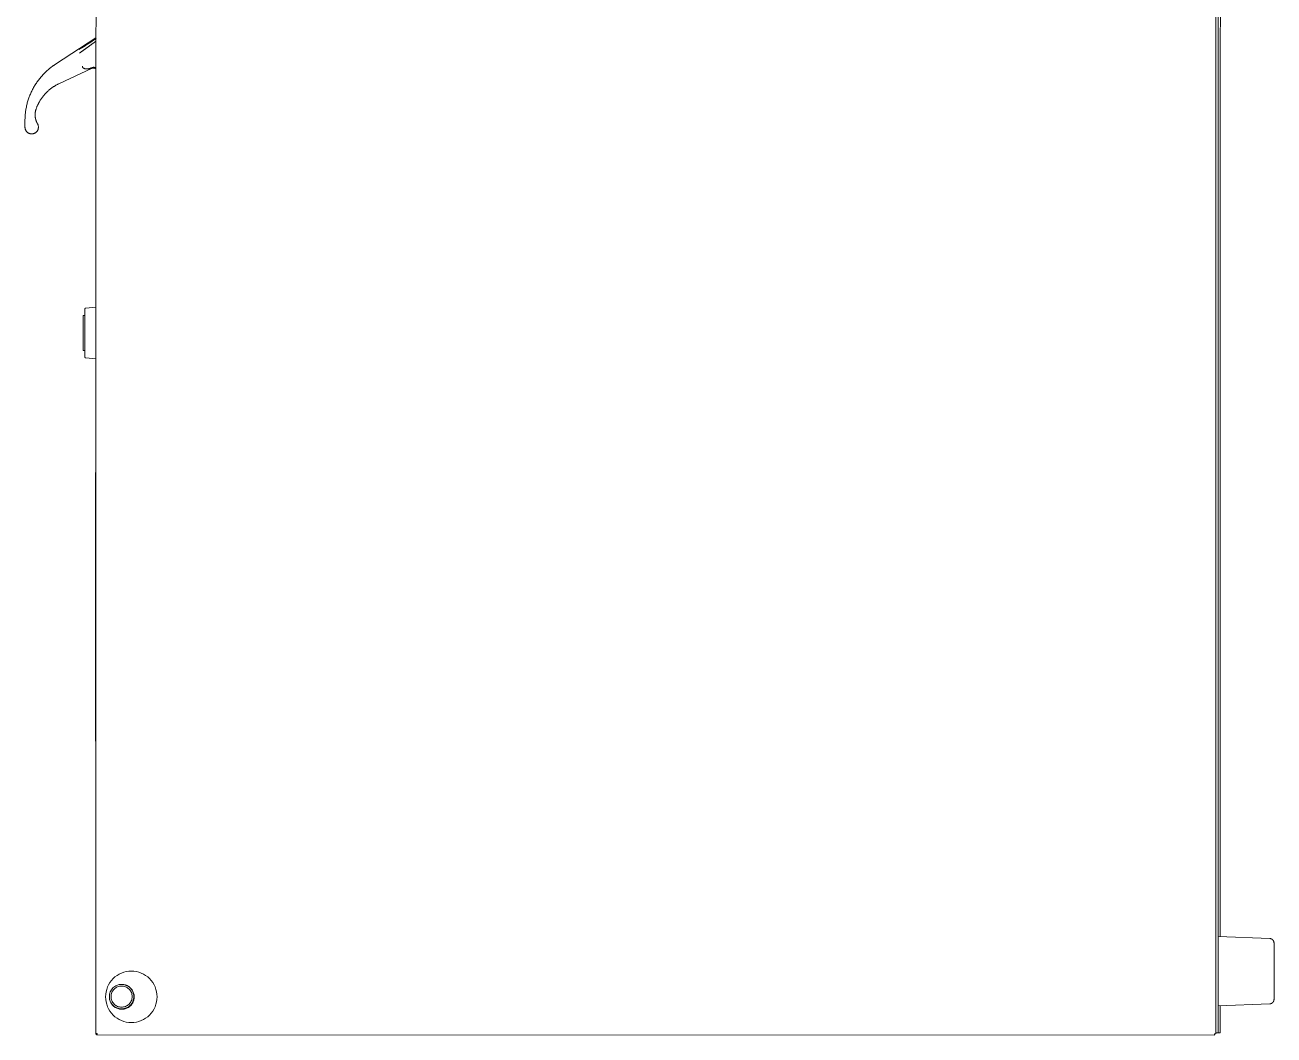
# Model space of a CAD drawing. Header units: millimetres. Extents: x -159872 to 386485, y -250577 to 158966.
# Drawn here: x 370626 to 371183, y 5354 to 5805 of the extents above; entities that cross this region are included whole.
import ezdxf

# ---------------------------------------------------------------- set-up
doc = ezdxf.new("R2010")
doc.units = ezdxf.units.MM
doc.layers.get('0').update_dxf_attribs({"lineweight": 25})
doc.layers.add('LDS-equipment-kitchen equipment', color=3, linetype='Continuous', lineweight=13)

# ---------------------------------------------------------------- blocks, each defined once
blk = doc.blocks.new('A$Cdbc28c23')
for points in [[(859.07, 556.2, 0), (859.07, 556.25, 0), (859.07, 556.3, 0), (859.08, 556.34, 0), (859.08, 556.39, 0), (859.09, 556.44, 0), (859.1, 556.49, 0), (859.11, 556.53, 0), (859.12, 556.58, 0), (859.13, 556.63, 0), (859.14, 556.67, 0), (859.16, 556.72, 0), (859.17, 556.76, 0), (859.19, 556.81, 0), (859.2, 556.85, 0), (859.22, 556.9, 0), (859.24, 556.94, 0), (859.26, 556.98, 0), (859.28, 557.03, 0), (859.31, 557.07, 0), (859.33, 557.11, 0), (859.35, 557.15, 0), (859.38, 557.19, 0), (859.4, 557.23, 0), (859.43, 557.27, 0), (859.46, 557.31, 0), (859.49, 557.35, 0), (859.52, 557.39, 0), (859.55, 557.42, 0), (859.58, 557.46, 0), (859.61, 557.5, 0), (859.65, 557.53, 0), (859.68, 557.56, 0), (859.72, 557.6, 0), (859.75, 557.63, 0), (859.79, 557.66, 0), (859.82, 557.69, 0), (859.86, 557.72, 0), (859.9, 557.75, 0), (859.94, 557.77, 0), (859.98, 557.8, 0), (860.02, 557.83, 0), (860.06, 557.85, 0), (860.1, 557.87, 0), (860.15, 557.9, 0), (860.19, 557.92, 0), (860.23, 557.94, 0), (860.27, 557.96, 0), (860.32, 557.98, 0), (860.36, 557.99, 0), (860.41, 558.01, 0), (860.45, 558.03, 0), (860.5, 558.04, 0), (860.55, 558.05, 0), (860.59, 558.06, 0), (860.64, 558.07, 0), (860.69, 558.08, 0), (860.73, 558.09, 0), (860.78, 558.1, 0), (860.83, 558.11, 0), (860.87, 558.11, 0), (860.92, 558.12, 0), (860.97, 558.12, 0), (861.02, 558.12, 0), (861.07, 558.12, 0)], [(886.22, 558.12, 0), (886.27, 558.12, 0), (886.32, 558.12, 0), (886.37, 558.11, 0), (886.41, 558.11, 0), (886.46, 558.1, 0), (886.51, 558.1, 0), (886.56, 558.09, 0), (886.6, 558.08, 0), (886.65, 558.07, 0), (886.7, 558.06, 0), (886.74, 558.05, 0), (886.79, 558.04, 0), (886.83, 558.02, 0), (886.88, 558.01, 0), (886.92, 557.99, 0), (886.97, 557.97, 0), (887.01, 557.96, 0), (887.06, 557.94, 0), (887.1, 557.92, 0), (887.14, 557.89, 0), (887.19, 557.87, 0), (887.23, 557.85, 0), (887.27, 557.82, 0), (887.31, 557.8, 0), (887.35, 557.77, 0), (887.39, 557.74, 0), (887.43, 557.72, 0), (887.46, 557.69, 0), (887.5, 557.66, 0), (887.54, 557.63, 0), (887.57, 557.59, 0), (887.61, 557.56, 0), (887.64, 557.53, 0), (887.68, 557.49, 0), (887.71, 557.46, 0), (887.74, 557.42, 0), (887.77, 557.39, 0), (887.8, 557.35, 0), (887.83, 557.31, 0), (887.86, 557.27, 0), (887.88, 557.23, 0), (887.91, 557.19, 0), (887.94, 557.15, 0), (887.96, 557.11, 0), (887.98, 557.07, 0), (888.01, 557.03, 0), (888.03, 556.98, 0), (888.05, 556.94, 0), (888.07, 556.89, 0), (888.08, 556.85, 0), (888.1, 556.81, 0), (888.12, 556.76, 0), (888.13, 556.72, 0), (888.15, 556.67, 0), (888.16, 556.62, 0), (888.17, 556.58, 0), (888.18, 556.53, 0), (888.19, 556.48, 0), (888.2, 556.44, 0), (888.2, 556.39, 0), (888.21, 556.34, 0), (888.21, 556.29, 0), (888.22, 556.25, 0), (888.22, 556.2, 0)], [(896.6, 47.97, 0), (896.54, 46.84, 0), (896.38, 45.73, 0), (896.1, 44.63, 0), (895.72, 43.57, 0), (895.24, 42.55, 0), (894.66, 41.58, 0), (893.99, 40.67, 0), (893.23, 39.84, 0), (892.39, 39.08, 0), (891.49, 38.41, 0), (890.52, 37.83, 0), (889.5, 37.34, 0), (888.44, 36.96, 0), (887.34, 36.69, 0), (886.22, 36.52, 0), (885.1, 36.47, 0), (883.97, 36.52, 0), (882.85, 36.69, 0), (881.76, 36.96, 0), (880.7, 37.34, 0), (879.68, 37.83, 0), (878.71, 38.41, 0), (877.8, 39.08, 0), (876.97, 39.84, 0), (876.21, 40.67, 0), (875.54, 41.58, 0), (874.95, 42.55, 0), (874.47, 43.57, 0), (874.09, 44.63, 0), (873.82, 45.73, 0), (873.65, 46.84, 0), (873.6, 47.97, 0), (873.65, 49.1, 0), (873.82, 50.21, 0), (874.09, 51.31, 0), (874.47, 52.37, 0), (874.95, 53.39, 0), (875.54, 54.36, 0), (876.21, 55.26, 0), (876.97, 56.1, 0), (877.8, 56.86, 0), (878.71, 57.53, 0), (879.68, 58.11, 0), (880.7, 58.59, 0), (881.76, 58.97, 0), (882.85, 59.25, 0), (883.97, 59.41, 0), (885.1, 59.47, 0), (886.22, 59.41, 0), (887.34, 59.25, 0), (888.44, 58.97, 0), (889.5, 58.59, 0), (890.52, 58.11, 0), (891.49, 57.53, 0), (892.39, 56.86, 0), (893.23, 56.1, 0), (893.99, 55.26, 0), (894.66, 54.36, 0), (895.24, 53.39, 0), (895.72, 52.37, 0), (896.1, 51.31, 0), (896.38, 50.21, 0), (896.54, 49.1, 0), (896.6, 47.97, 0)], [(879.55, 43.75, 0), (879.56, 44.16, 0), (879.61, 44.57, 0), (879.69, 44.97, 0), (879.8, 45.36, 0), (879.93, 45.75, 0), (880.1, 46.12, 0), (880.29, 46.49, 0), (880.5, 46.83, 0), (880.74, 47.16, 0), (881.01, 47.47, 0), (881.3, 47.76, 0), (881.61, 48.03, 0), (881.93, 48.28, 0), (882.28, 48.5, 0), (882.64, 48.69, 0), (883.01, 48.86, 0), (883.39, 49, 0), (883.79, 49.11, 0), (884.19, 49.19, 0), (884.59, 49.24, 0), (885, 49.27, 0), (885.41, 49.26, 0), (885.82, 49.22, 0), (886.22, 49.15, 0), (886.62, 49.06, 0), (887.01, 48.93, 0), (887.38, 48.77, 0), (887.75, 48.59, 0), (888.1, 48.38, 0), (888.44, 48.15, 0), (888.75, 47.89, 0), (889.05, 47.61, 0), (889.33, 47.31, 0), (889.58, 46.99, 0), (889.81, 46.65, 0), (890.01, 46.3, 0), (890.19, 45.93, 0), (890.34, 45.55, 0), (890.46, 45.15, 0), (890.55, 44.76, 0), (890.61, 44.35, 0), (890.64, 43.94, 0), (890.64, 43.54, 0), (890.62, 43.13, 0), (890.56, 42.72, 0), (890.47, 42.32, 0), (890.35, 41.93, 0), (890.21, 41.55, 0), (890.03, 41.18, 0), (889.83, 40.82, 0), (889.61, 40.48, 0), (889.36, 40.16, 0), (889.08, 39.86, 0), (888.79, 39.57, 0), (888.47, 39.31, 0), (888.14, 39.08, 0), (887.79, 38.86, 0), (887.42, 38.68, 0), (887.05, 38.52, 0), (886.66, 38.39, 0), (886.26, 38.29, 0), (885.86, 38.22, 0), (885.45, 38.18, 0), (885.05, 38.17, 0)], [(890.45, 43.62, 0), (890.42, 43.08, 0), (890.34, 42.55, 0), (890.21, 42.04, 0), (890.03, 41.53, 0), (889.8, 41.05, 0), (889.53, 40.59, 0), (889.21, 40.16, 0), (888.85, 39.76, 0), (888.45, 39.4, 0), (888.02, 39.09, 0), (887.57, 38.81, 0), (887.08, 38.58, 0), (886.58, 38.4, 0), (886.06, 38.27, 0), (885.53, 38.19, 0), (885, 38.17, 0), (884.46, 38.19, 0), (883.93, 38.27, 0), (883.41, 38.4, 0), (882.91, 38.58, 0), (882.43, 38.81, 0), (881.97, 39.09, 0), (881.54, 39.4, 0), (881.14, 39.76, 0), (880.78, 40.16, 0), (880.47, 40.59, 0), (880.19, 41.05, 0), (879.96, 41.53, 0), (879.78, 42.04, 0), (879.65, 42.55, 0), (879.57, 43.08, 0), (879.55, 43.62, 0), (879.57, 44.15, 0), (879.65, 44.68, 0), (879.78, 45.2, 0), (879.96, 45.7, 0), (880.19, 46.19, 0), (880.47, 46.65, 0), (880.78, 47.08, 0), (881.14, 47.47, 0), (881.54, 47.83, 0), (881.97, 48.15, 0), (882.43, 48.42, 0), (882.91, 48.65, 0), (883.41, 48.83, 0), (883.93, 48.96, 0), (884.46, 49.04, 0), (885, 49.07, 0), (885.53, 49.04, 0), (886.06, 48.96, 0), (886.58, 48.83, 0), (887.08, 48.65, 0), (887.57, 48.42, 0), (888.02, 48.15, 0), (888.45, 47.83, 0), (888.85, 47.47, 0), (889.21, 47.08, 0), (889.53, 46.65, 0), (889.8, 46.19, 0), (890.03, 45.7, 0), (890.21, 45.2, 0), (890.34, 44.68, 0), (890.42, 44.15, 0), (890.45, 43.62, 0)], [(889.72, 43.62, 0), (889.7, 43.15, 0), (889.63, 42.7, 0), (889.52, 42.25, 0), (889.36, 41.81, 0), (889.16, 41.39, 0), (888.93, 40.99, 0), (888.65, 40.62, 0), (888.34, 40.28, 0), (887.99, 39.97, 0), (887.62, 39.69, 0), (887.22, 39.45, 0), (886.8, 39.25, 0), (886.37, 39.1, 0), (885.92, 38.98, 0), (885.46, 38.92, 0), (885, 38.89, 0), (884.53, 38.92, 0), (884.07, 38.98, 0), (883.63, 39.1, 0), (883.19, 39.25, 0), (882.77, 39.45, 0), (882.37, 39.69, 0), (882, 39.97, 0), (881.66, 40.28, 0), (881.34, 40.62, 0), (881.07, 40.99, 0), (880.83, 41.39, 0), (880.63, 41.81, 0), (880.48, 42.25, 0), (880.36, 42.7, 0), (880.29, 43.15, 0), (880.27, 43.62, 0), (880.29, 44.08, 0), (880.36, 44.54, 0), (880.48, 44.99, 0), (880.63, 45.43, 0), (880.83, 45.85, 0), (881.07, 46.24, 0), (881.34, 46.62, 0), (881.66, 46.96, 0), (882, 47.27, 0), (882.37, 47.55, 0), (882.77, 47.78, 0), (883.19, 47.98, 0), (883.63, 48.14, 0), (884.07, 48.25, 0), (884.53, 48.32, 0), (885, 48.34, 0), (885.46, 48.32, 0), (885.92, 48.25, 0), (886.37, 48.14, 0), (886.8, 47.98, 0), (887.22, 47.78, 0), (887.62, 47.55, 0), (887.99, 47.27, 0), (888.34, 46.96, 0), (888.65, 46.62, 0), (888.93, 46.24, 0), (889.16, 45.85, 0), (889.36, 45.43, 0), (889.52, 44.99, 0), (889.63, 44.54, 0), (889.7, 44.08, 0), (889.72, 43.62, 0)], [(462.08, 24.58, 0), (462, 24.7, 0), (461.93, 24.82, 0), (461.85, 24.94, 0), (461.77, 25.06, 0), (461.69, 25.18, 0), (461.62, 25.3, 0), (461.54, 25.42, 0), (461.46, 25.54, 0), (461.38, 25.66, 0), (461.31, 25.78, 0), (461.23, 25.9, 0), (461.15, 26.02, 0), (461.07, 26.14, 0), (461, 26.26, 0), (460.92, 26.38, 0), (460.84, 26.5, 0), (460.76, 26.62, 0), (460.69, 26.73, 0), (460.61, 26.85, 0), (460.53, 26.97, 0), (460.45, 27.09, 0), (460.38, 27.21, 0), (460.3, 27.33, 0), (460.22, 27.45, 0), (460.15, 27.57, 0), (460.07, 27.69, 0), (459.99, 27.81, 0), (459.91, 27.93, 0), (459.84, 28.05, 0), (459.76, 28.17, 0), (459.68, 28.29, 0), (459.61, 28.41, 0), (459.53, 28.53, 0), (459.45, 28.65, 0), (459.37, 28.77, 0), (459.3, 28.89, 0), (459.22, 29.01, 0), (459.14, 29.13, 0), (459.07, 29.25, 0), (458.99, 29.37, 0), (458.91, 29.49, 0), (458.84, 29.61, 0), (458.76, 29.73, 0), (458.68, 29.85, 0), (458.61, 29.97, 0), (458.53, 30.1, 0), (458.45, 30.22, 0), (458.38, 30.34, 0), (458.3, 30.46, 0), (458.22, 30.58, 0), (458.15, 30.7, 0), (458.07, 30.82, 0), (457.99, 30.94, 0), (457.92, 31.06, 0), (457.84, 31.18, 0), (457.76, 31.3, 0), (457.69, 31.42, 0), (457.61, 31.54, 0), (457.53, 31.66, 0), (457.46, 31.78, 0), (457.38, 31.9, 0), (457.31, 32.02, 0), (457.23, 32.14, 0), (457.15, 32.26, 0)], [(457.2, 32.24, 0), (457.28, 32.12, 0), (457.36, 32.01, 0), (457.44, 31.89, 0), (457.52, 31.77, 0), (457.6, 31.65, 0), (457.68, 31.54, 0), (457.76, 31.42, 0), (457.84, 31.3, 0), (457.92, 31.18, 0), (458, 31.06, 0), (458.08, 30.95, 0), (458.16, 30.83, 0), (458.24, 30.71, 0), (458.32, 30.59, 0), (458.4, 30.47, 0), (458.48, 30.35, 0), (458.56, 30.23, 0), (458.64, 30.12, 0), (458.72, 30, 0), (458.79, 29.88, 0), (458.87, 29.76, 0), (458.95, 29.64, 0), (459.03, 29.52, 0), (459.11, 29.4, 0), (459.18, 29.28, 0), (459.26, 29.16, 0), (459.34, 29.04, 0), (459.42, 28.92, 0), (459.49, 28.8, 0), (459.57, 28.68, 0), (459.65, 28.56, 0), (459.72, 28.44, 0), (459.8, 28.32, 0), (459.88, 28.2, 0), (459.95, 28.08, 0), (460.03, 27.96, 0), (460.1, 27.84, 0), (460.18, 27.72, 0), (460.26, 27.6, 0), (460.33, 27.48, 0), (460.41, 27.36, 0), (460.48, 27.24, 0), (460.56, 27.12, 0), (460.63, 27, 0), (460.71, 26.87, 0), (460.78, 26.75, 0), (460.86, 26.63, 0), (460.93, 26.51, 0), (461, 26.39, 0), (461.08, 26.27, 0), (461.15, 26.14, 0), (461.23, 26.02, 0), (461.3, 25.9, 0), (461.37, 25.78, 0), (461.45, 25.66, 0), (461.52, 25.53, 0), (461.59, 25.41, 0), (461.67, 25.29, 0), (461.74, 25.17, 0), (461.81, 25.05, 0), (461.88, 24.92, 0), (461.96, 24.8, 0), (462.03, 24.68, 0), (462.1, 24.55, 0)], [(463.76, 24.83, 0), (463.67, 24.94, 0), (463.59, 25.06, 0), (463.5, 25.17, 0), (463.42, 25.29, 0), (463.33, 25.4, 0), (463.25, 25.51, 0), (463.17, 25.63, 0), (463.08, 25.74, 0), (463, 25.86, 0), (462.91, 25.97, 0), (462.83, 26.09, 0), (462.74, 26.2, 0), (462.66, 26.32, 0), (462.58, 26.43, 0), (462.49, 26.54, 0), (462.41, 26.66, 0), (462.32, 26.77, 0), (462.24, 26.89, 0), (462.16, 27, 0), (462.07, 27.12, 0), (461.99, 27.23, 0), (461.9, 27.35, 0), (461.82, 27.46, 0), (461.74, 27.58, 0), (461.65, 27.69, 0), (461.57, 27.81, 0), (461.49, 27.92, 0), (461.4, 28.04, 0), (461.32, 28.15, 0), (461.24, 28.27, 0), (461.15, 28.38, 0), (461.07, 28.5, 0), (460.99, 28.61, 0), (460.9, 28.73, 0), (460.82, 28.84, 0), (460.74, 28.96, 0), (460.65, 29.07, 0), (460.57, 29.19, 0), (460.49, 29.3, 0), (460.4, 29.42, 0), (460.32, 29.53, 0), (460.24, 29.65, 0), (460.15, 29.76, 0), (460.07, 29.88, 0), (459.99, 30, 0), (459.9, 30.11, 0), (459.82, 30.23, 0), (459.74, 30.34, 0), (459.65, 30.46, 0), (459.57, 30.57, 0), (459.49, 30.69, 0), (459.41, 30.8, 0), (459.32, 30.92, 0), (459.24, 31.03, 0), (459.16, 31.15, 0), (459.08, 31.27, 0), (458.99, 31.38, 0), (458.91, 31.5, 0), (458.83, 31.61, 0), (458.74, 31.73, 0), (458.66, 31.84, 0), (458.58, 31.96, 0), (458.5, 32.08, 0), (458.42, 32.19, 0)], [(470.06, 31.21, 0), (470.06, 31.22, 0), (470.06, 31.24, 0), (470.06, 31.25, 0), (470.06, 31.26, 0), (470.06, 31.28, 0), (470.07, 31.29, 0), (470.07, 31.3, 0), (470.07, 31.32, 0), (470.07, 31.33, 0), (470.07, 31.35, 0), (470.07, 31.36, 0), (470.07, 31.37, 0), (470.07, 31.39, 0), (470.07, 31.4, 0), (470.07, 31.41, 0), (470.08, 31.43, 0), (470.08, 31.44, 0), (470.08, 31.45, 0), (470.08, 31.47, 0), (470.08, 31.48, 0), (470.08, 31.49, 0), (470.09, 31.51, 0), (470.09, 31.52, 0), (470.09, 31.54, 0), (470.09, 31.55, 0), (470.1, 31.56, 0), (470.1, 31.58, 0), (470.1, 31.59, 0), (470.1, 31.6, 0), (470.11, 31.62, 0), (470.11, 31.63, 0), (470.11, 31.64, 0), (470.11, 31.66, 0), (470.12, 31.67, 0), (470.12, 31.68, 0), (470.12, 31.7, 0), (470.13, 31.71, 0), (470.13, 31.72, 0), (470.13, 31.73, 0), (470.14, 31.75, 0), (470.14, 31.76, 0), (470.14, 31.77, 0), (470.15, 31.79, 0), (470.15, 31.8, 0), (470.16, 31.81, 0), (470.16, 31.83, 0), (470.17, 31.84, 0), (470.17, 31.85, 0), (470.17, 31.86, 0), (470.18, 31.88, 0), (470.18, 31.89, 0), (470.19, 31.9, 0), (470.19, 31.92, 0), (470.2, 31.93, 0), (470.2, 31.94, 0), (470.21, 31.95, 0), (470.21, 31.97, 0), (470.22, 31.98, 0), (470.22, 31.99, 0), (470.23, 32, 0), (470.23, 32.02, 0), (470.24, 32.03, 0), (470.24, 32.04, 0), (470.25, 32.05, 0)], [(470.25, 30.36, 0), (470.24, 30.38, 0), (470.24, 30.39, 0), (470.23, 30.4, 0), (470.23, 30.41, 0), (470.22, 30.43, 0), (470.22, 30.44, 0), (470.21, 30.45, 0), (470.21, 30.46, 0), (470.2, 30.48, 0), (470.2, 30.49, 0), (470.19, 30.5, 0), (470.19, 30.52, 0), (470.18, 30.53, 0), (470.18, 30.54, 0), (470.17, 30.55, 0), (470.17, 30.57, 0), (470.16, 30.58, 0), (470.16, 30.59, 0), (470.16, 30.61, 0), (470.15, 30.62, 0), (470.15, 30.63, 0), (470.14, 30.64, 0), (470.14, 30.66, 0), (470.14, 30.67, 0), (470.13, 30.68, 0), (470.13, 30.7, 0), (470.13, 30.71, 0), (470.12, 30.72, 0), (470.12, 30.74, 0), (470.12, 30.75, 0), (470.11, 30.76, 0), (470.11, 30.78, 0), (470.11, 30.79, 0), (470.11, 30.8, 0), (470.1, 30.82, 0), (470.1, 30.83, 0), (470.1, 30.84, 0), (470.09, 30.86, 0), (470.09, 30.87, 0), (470.09, 30.88, 0), (470.09, 30.9, 0), (470.09, 30.91, 0), (470.08, 30.92, 0), (470.08, 30.94, 0), (470.08, 30.95, 0), (470.08, 30.96, 0), (470.08, 30.98, 0), (470.08, 30.99, 0), (470.07, 31.01, 0), (470.07, 31.02, 0), (470.07, 31.03, 0), (470.07, 31.05, 0), (470.07, 31.06, 0), (470.07, 31.07, 0), (470.07, 31.09, 0), (470.07, 31.1, 0), (470.07, 31.11, 0), (470.07, 31.13, 0), (470.06, 31.14, 0), (470.06, 31.15, 0), (470.06, 31.17, 0), (470.06, 31.18, 0), (470.06, 31.2, 0), (470.06, 31.21, 0)], [(470.41, 30.99, 0), (470.41, 31.01, 0), (470.41, 31.03, 0), (470.42, 31.05, 0), (470.42, 31.07, 0), (470.42, 31.09, 0), (470.42, 31.11, 0), (470.42, 31.13, 0), (470.42, 31.14, 0), (470.42, 31.16, 0), (470.42, 31.18, 0), (470.43, 31.2, 0), (470.43, 31.22, 0), (470.43, 31.24, 0), (470.43, 31.26, 0), (470.44, 31.28, 0), (470.44, 31.3, 0), (470.44, 31.32, 0), (470.45, 31.34, 0), (470.45, 31.36, 0), (470.45, 31.38, 0), (470.46, 31.4, 0), (470.46, 31.42, 0), (470.47, 31.44, 0), (470.47, 31.46, 0), (470.48, 31.48, 0), (470.48, 31.5, 0), (470.49, 31.52, 0), (470.49, 31.54, 0), (470.5, 31.56, 0), (470.5, 31.57, 0), (470.51, 31.59, 0), (470.52, 31.61, 0), (470.52, 31.63, 0), (470.53, 31.65, 0), (470.53, 31.67, 0), (470.54, 31.69, 0), (470.55, 31.71, 0), (470.56, 31.72, 0), (470.56, 31.74, 0), (470.57, 31.76, 0), (470.58, 31.78, 0), (470.59, 31.8, 0), (470.59, 31.82, 0), (470.6, 31.83, 0), (470.61, 31.85, 0), (470.62, 31.87, 0), (470.63, 31.89, 0), (470.64, 31.91, 0), (470.65, 31.92, 0), (470.66, 31.94, 0), (470.67, 31.96, 0), (470.68, 31.98, 0), (470.69, 31.99, 0), (470.7, 32.01, 0), (470.71, 32.03, 0), (470.72, 32.04, 0), (470.73, 32.06, 0), (470.74, 32.08, 0), (470.75, 32.09, 0), (470.76, 32.11, 0), (470.77, 32.13, 0), (470.78, 32.14, 0), (470.8, 32.16, 0), (470.81, 32.18, 0)], [(470.6, 30.14, 0), (470.59, 30.15, 0), (470.59, 30.17, 0), (470.58, 30.18, 0), (470.58, 30.19, 0), (470.57, 30.2, 0), (470.57, 30.22, 0), (470.56, 30.23, 0), (470.56, 30.24, 0), (470.55, 30.25, 0), (470.55, 30.27, 0), (470.54, 30.28, 0), (470.54, 30.29, 0), (470.53, 30.3, 0), (470.53, 30.32, 0), (470.52, 30.33, 0), (470.52, 30.34, 0), (470.51, 30.36, 0), (470.51, 30.37, 0), (470.51, 30.38, 0), (470.5, 30.39, 0), (470.5, 30.41, 0), (470.49, 30.42, 0), (470.49, 30.43, 0), (470.49, 30.45, 0), (470.48, 30.46, 0), (470.48, 30.47, 0), (470.48, 30.49, 0), (470.47, 30.5, 0), (470.47, 30.51, 0), (470.47, 30.53, 0), (470.46, 30.54, 0), (470.46, 30.55, 0), (470.46, 30.57, 0), (470.45, 30.58, 0), (470.45, 30.59, 0), (470.45, 30.61, 0), (470.45, 30.62, 0), (470.44, 30.63, 0), (470.44, 30.65, 0), (470.44, 30.66, 0), (470.44, 30.67, 0), (470.44, 30.69, 0), (470.43, 30.7, 0), (470.43, 30.71, 0), (470.43, 30.73, 0), (470.43, 30.74, 0), (470.43, 30.75, 0), (470.43, 30.77, 0), (470.42, 30.78, 0), (470.42, 30.8, 0), (470.42, 30.81, 0), (470.42, 30.82, 0), (470.42, 30.84, 0), (470.42, 30.85, 0), (470.42, 30.86, 0), (470.42, 30.88, 0), (470.42, 30.89, 0), (470.42, 30.9, 0), (470.42, 30.92, 0), (470.41, 30.93, 0), (470.41, 30.94, 0), (470.41, 30.96, 0), (470.41, 30.97, 0), (470.41, 30.99, 0)], [(470.6, 30.14, 0), (470.59, 30.15, 0), (470.59, 30.16, 0), (470.58, 30.18, 0), (470.58, 30.19, 0), (470.57, 30.2, 0), (470.57, 30.21, 0), (470.56, 30.23, 0), (470.56, 30.24, 0), (470.55, 30.25, 0), (470.55, 30.26, 0), (470.54, 30.28, 0), (470.54, 30.29, 0), (470.53, 30.3, 0), (470.53, 30.32, 0), (470.52, 30.33, 0), (470.52, 30.34, 0), (470.51, 30.35, 0), (470.51, 30.37, 0), (470.51, 30.38, 0), (470.5, 30.39, 0), (470.5, 30.41, 0), (470.49, 30.42, 0), (470.49, 30.43, 0), (470.49, 30.45, 0), (470.48, 30.46, 0), (470.48, 30.47, 0), (470.48, 30.48, 0), (470.47, 30.5, 0), (470.47, 30.51, 0), (470.47, 30.52, 0), (470.46, 30.54, 0), (470.46, 30.55, 0), (470.46, 30.56, 0), (470.45, 30.58, 0), (470.45, 30.59, 0), (470.45, 30.6, 0), (470.45, 30.62, 0), (470.44, 30.63, 0), (470.44, 30.64, 0), (470.44, 30.66, 0), (470.44, 30.67, 0), (470.44, 30.69, 0), (470.43, 30.7, 0), (470.43, 30.71, 0), (470.43, 30.73, 0), (470.43, 30.74, 0), (470.43, 30.75, 0), (470.43, 30.77, 0), (470.42, 30.78, 0), (470.42, 30.79, 0), (470.42, 30.81, 0), (470.42, 30.82, 0), (470.42, 30.83, 0), (470.42, 30.85, 0), (470.42, 30.86, 0), (470.42, 30.87, 0), (470.42, 30.89, 0), (470.42, 30.9, 0), (470.42, 30.92, 0), (470.41, 30.93, 0), (470.41, 30.94, 0), (470.41, 30.96, 0), (470.41, 30.97, 0), (470.41, 30.98, 0)], [(902.1, 32.72, 0), (902.1, 32.7, 0), (902.09, 32.69, 0), (902.09, 32.67, 0), (902.09, 32.66, 0), (902.09, 32.64, 0), (902.09, 32.63, 0), (902.09, 32.61, 0), (902.08, 32.6, 0), (902.08, 32.59, 0), (902.08, 32.57, 0), (902.07, 32.56, 0), (902.07, 32.54, 0), (902.07, 32.53, 0), (902.06, 32.51, 0), (902.06, 32.5, 0), (902.05, 32.49, 0), (902.04, 32.47, 0), (902.04, 32.46, 0), (902.03, 32.45, 0), (902.02, 32.43, 0), (902.02, 32.42, 0), (902.01, 32.41, 0), (902, 32.4, 0), (901.99, 32.38, 0), (901.99, 32.37, 0), (901.98, 32.36, 0), (901.97, 32.35, 0), (901.96, 32.34, 0), (901.95, 32.32, 0), (901.94, 32.31, 0), (901.93, 32.3, 0), (901.92, 32.29, 0), (901.91, 32.28, 0), (901.9, 32.27, 0), (901.89, 32.26, 0), (901.88, 32.25, 0), (901.86, 32.24, 0), (901.85, 32.23, 0), (901.84, 32.23, 0), (901.83, 32.22, 0), (901.82, 32.21, 0), (901.8, 32.2, 0), (901.79, 32.19, 0), (901.78, 32.19, 0), (901.76, 32.18, 0), (901.75, 32.17, 0), (901.74, 32.17, 0), (901.72, 32.16, 0), (901.71, 32.16, 0), (901.7, 32.15, 0), (901.68, 32.15, 0), (901.67, 32.14, 0), (901.65, 32.14, 0), (901.64, 32.13, 0), (901.63, 32.13, 0), (901.61, 32.13, 0), (901.6, 32.13, 0), (901.58, 32.12, 0), (901.57, 32.12, 0), (901.55, 32.12, 0), (901.54, 32.12, 0), (901.52, 32.12, 0), (901.51, 32.12, 0), (901.49, 32.12, 0)], [(901.92, 32.72, 0), (901.91, 32.71, 0), (901.91, 32.7, 0), (901.9, 32.69, 0), (901.9, 32.68, 0), (901.9, 32.67, 0), (901.89, 32.66, 0), (901.89, 32.65, 0), (901.88, 32.65, 0), (901.88, 32.64, 0), (901.87, 32.63, 0), (901.87, 32.62, 0), (901.86, 32.61, 0), (901.86, 32.6, 0), (901.85, 32.59, 0), (901.85, 32.59, 0), (901.84, 32.58, 0), (901.84, 32.57, 0), (901.83, 32.56, 0), (901.82, 32.55, 0), (901.82, 32.54, 0), (901.81, 32.54, 0), (901.81, 32.53, 0), (901.8, 32.52, 0), (901.8, 32.51, 0), (901.79, 32.5, 0), (901.78, 32.5, 0), (901.78, 32.49, 0), (901.77, 32.48, 0), (901.76, 32.47, 0), (901.76, 32.46, 0), (901.75, 32.46, 0), (901.74, 32.45, 0), (901.74, 32.44, 0), (901.73, 32.43, 0), (901.72, 32.43, 0), (901.72, 32.42, 0), (901.71, 32.41, 0), (901.7, 32.41, 0), (901.7, 32.4, 0), (901.69, 32.39, 0), (901.68, 32.39, 0), (901.67, 32.38, 0), (901.67, 32.37, 0), (901.66, 32.37, 0), (901.65, 32.36, 0), (901.64, 32.35, 0), (901.64, 32.35, 0), (901.63, 32.34, 0), (901.62, 32.33, 0), (901.61, 32.33, 0), (901.6, 32.32, 0), (901.6, 32.31, 0), (901.59, 32.31, 0), (901.58, 32.3, 0), (901.57, 32.3, 0), (901.56, 32.29, 0), (901.56, 32.29, 0), (901.55, 32.28, 0), (901.54, 32.28, 0), (901.53, 32.27, 0), (901.52, 32.26, 0), (901.51, 32.26, 0), (901.5, 32.25, 0), (901.5, 32.25, 0)], [(470.25, 26.37, 0), (470.24, 26.37, 0), (470.23, 26.36, 0), (470.22, 26.35, 0), (470.21, 26.34, 0), (470.2, 26.34, 0), (470.2, 26.33, 0), (470.19, 26.32, 0), (470.18, 26.31, 0), (470.17, 26.31, 0), (470.16, 26.3, 0), (470.15, 26.29, 0), (470.14, 26.29, 0), (470.13, 26.28, 0), (470.12, 26.27, 0), (470.11, 26.27, 0), (470.1, 26.26, 0), (470.09, 26.26, 0), (470.08, 26.25, 0), (470.07, 26.24, 0), (470.06, 26.24, 0), (470.05, 26.23, 0), (470.04, 26.23, 0), (470.03, 26.22, 0), (470.02, 26.22, 0), (470.01, 26.21, 0), (470, 26.21, 0), (469.99, 26.2, 0), (469.98, 26.2, 0), (469.97, 26.19, 0), (469.95, 26.19, 0), (469.94, 26.18, 0), (469.93, 26.18, 0), (469.92, 26.18, 0), (469.91, 26.17, 0), (469.9, 26.17, 0), (469.89, 26.16, 0), (469.88, 26.16, 0), (469.87, 26.16, 0), (469.86, 26.15, 0), (469.84, 26.15, 0), (469.83, 26.15, 0), (469.82, 26.14, 0), (469.81, 26.14, 0), (469.8, 26.14, 0), (469.79, 26.14, 0), (469.78, 26.13, 0), (469.76, 26.13, 0), (469.75, 26.13, 0), (469.74, 26.13, 0), (469.73, 26.12, 0), (469.72, 26.12, 0), (469.71, 26.12, 0), (469.7, 26.12, 0), (469.68, 26.12, 0), (469.67, 26.12, 0), (469.66, 26.12, 0), (469.65, 26.12, 0), (469.64, 26.11, 0), (469.63, 26.11, 0), (469.61, 26.11, 0), (469.6, 26.11, 0), (469.59, 26.11, 0), (469.58, 26.11, 0), (469.57, 26.11, 0)], [(578.1, 27.15, 0), (578.09, 27.15, 0), (578.07, 27.15, 0), (578.06, 27.15, 0), (578.05, 27.15, 0), (578.04, 27.15, 0), (578.03, 27.15, 0), (578.02, 27.15, 0), (578.01, 27.16, 0), (577.99, 27.16, 0), (577.98, 27.16, 0), (577.97, 27.16, 0), (577.96, 27.17, 0), (577.95, 27.17, 0), (577.94, 27.17, 0), (577.93, 27.18, 0), (577.92, 27.18, 0), (577.91, 27.19, 0), (577.89, 27.19, 0), (577.88, 27.19, 0), (577.87, 27.2, 0), (577.86, 27.21, 0), (577.85, 27.21, 0), (577.84, 27.22, 0), (577.83, 27.22, 0), (577.82, 27.23, 0), (577.81, 27.24, 0), (577.8, 27.24, 0), (577.8, 27.25, 0), (577.79, 27.26, 0), (577.78, 27.26, 0), (577.77, 27.27, 0), (577.76, 27.28, 0), (577.75, 27.29, 0), (577.74, 27.29, 0), (577.73, 27.3, 0), (577.73, 27.31, 0), (577.72, 27.32, 0), (577.71, 27.33, 0), (577.7, 27.34, 0), (577.7, 27.35, 0), (577.69, 27.36, 0), (577.68, 27.37, 0), (577.68, 27.38, 0), (577.67, 27.39, 0), (577.67, 27.4, 0), (577.66, 27.41, 0), (577.65, 27.42, 0), (577.65, 27.43, 0), (577.64, 27.44, 0), (577.64, 27.45, 0), (577.63, 27.46, 0), (577.63, 27.47, 0), (577.63, 27.48, 0), (577.62, 27.49, 0), (577.62, 27.5, 0), (577.62, 27.51, 0), (577.61, 27.52, 0), (577.61, 27.53, 0), (577.61, 27.55, 0), (577.61, 27.56, 0), (577.6, 27.57, 0), (577.6, 27.58, 0), (577.6, 27.59, 0), (577.6, 27.6, 0)], [(599.8, 27.6, 0), (599.8, 27.59, 0), (599.8, 27.58, 0), (599.8, 27.57, 0), (599.8, 27.56, 0), (599.8, 27.54, 0), (599.79, 27.53, 0), (599.79, 27.52, 0), (599.79, 27.51, 0), (599.78, 27.5, 0), (599.78, 27.49, 0), (599.78, 27.48, 0), (599.77, 27.47, 0), (599.77, 27.46, 0), (599.76, 27.44, 0), (599.76, 27.43, 0), (599.75, 27.42, 0), (599.75, 27.41, 0), (599.74, 27.4, 0), (599.74, 27.39, 0), (599.73, 27.38, 0), (599.73, 27.37, 0), (599.72, 27.36, 0), (599.71, 27.35, 0), (599.71, 27.35, 0), (599.7, 27.34, 0), (599.69, 27.33, 0), (599.68, 27.32, 0), (599.68, 27.31, 0), (599.67, 27.3, 0), (599.66, 27.29, 0), (599.65, 27.28, 0), (599.64, 27.28, 0), (599.64, 27.27, 0), (599.63, 27.26, 0), (599.62, 27.25, 0), (599.61, 27.25, 0), (599.6, 27.24, 0), (599.59, 27.23, 0), (599.58, 27.23, 0), (599.57, 27.22, 0), (599.56, 27.21, 0), (599.55, 27.21, 0), (599.54, 27.2, 0), (599.53, 27.2, 0), (599.52, 27.19, 0), (599.51, 27.19, 0), (599.5, 27.18, 0), (599.49, 27.18, 0), (599.48, 27.18, 0), (599.47, 27.17, 0), (599.45, 27.17, 0), (599.44, 27.16, 0), (599.43, 27.16, 0), (599.42, 27.16, 0), (599.41, 27.16, 0), (599.4, 27.15, 0), (599.39, 27.15, 0), (599.38, 27.15, 0), (599.36, 27.15, 0), (599.35, 27.15, 0), (599.34, 27.15, 0), (599.33, 27.15, 0), (599.32, 27.15, 0), (599.31, 27.15, 0)], [(471.26, 10.68, 0), (471.22, 10.73, 0), (471.17, 10.78, 0), (471.13, 10.83, 0), (471.08, 10.88, 0), (471.04, 10.94, 0), (471, 10.99, 0), (470.95, 11.04, 0), (470.91, 11.09, 0), (470.87, 11.14, 0), (470.82, 11.19, 0), (470.78, 11.24, 0), (470.74, 11.29, 0), (470.69, 11.35, 0), (470.65, 11.4, 0), (470.61, 11.45, 0), (470.57, 11.5, 0), (470.52, 11.55, 0), (470.48, 11.61, 0), (470.44, 11.66, 0), (470.4, 11.71, 0), (470.35, 11.76, 0), (470.31, 11.82, 0), (470.27, 11.87, 0), (470.23, 11.92, 0), (470.19, 11.97, 0), (470.15, 12.03, 0), (470.11, 12.08, 0), (470.06, 12.13, 0), (470.02, 12.19, 0), (469.98, 12.24, 0), (469.94, 12.29, 0), (469.9, 12.35, 0), (469.86, 12.4, 0), (469.82, 12.45, 0), (469.78, 12.51, 0), (469.74, 12.56, 0), (469.7, 12.61, 0), (469.66, 12.67, 0), (469.62, 12.72, 0), (469.58, 12.78, 0), (469.54, 12.83, 0), (469.5, 12.89, 0), (469.46, 12.94, 0), (469.42, 12.99, 0), (469.38, 13.05, 0), (469.34, 13.1, 0), (469.3, 13.16, 0), (469.27, 13.21, 0), (469.23, 13.27, 0), (469.19, 13.32, 0), (469.15, 13.38, 0), (469.11, 13.43, 0), (469.07, 13.49, 0), (469.04, 13.54, 0), (469, 13.6, 0), (468.96, 13.66, 0), (468.92, 13.71, 0), (468.89, 13.77, 0), (468.85, 13.82, 0), (468.81, 13.88, 0), (468.77, 13.93, 0), (468.74, 13.99, 0), (468.7, 14.05, 0), (468.66, 14.1, 0)], [(493.8, 0.49, 0), (493.33, 0.49, 0), (492.87, 0.5, 0), (492.4, 0.52, 0), (491.94, 0.55, 0), (491.47, 0.58, 0), (491.01, 0.62, 0), (490.54, 0.67, 0), (490.08, 0.72, 0), (489.62, 0.78, 0), (489.16, 0.85, 0), (488.7, 0.93, 0), (488.24, 1.01, 0), (487.79, 1.1, 0), (487.33, 1.2, 0), (486.88, 1.3, 0), (486.43, 1.41, 0), (485.98, 1.53, 0), (485.53, 1.65, 0), (485.08, 1.78, 0), (484.64, 1.92, 0), (484.19, 2.07, 0), (483.76, 2.22, 0), (483.32, 2.38, 0), (482.88, 2.55, 0), (482.45, 2.72, 0), (482.02, 2.9, 0), (481.59, 3.08, 0), (481.17, 3.28, 0), (480.75, 3.48, 0), (480.33, 3.68, 0), (479.92, 3.89, 0), (479.51, 4.11, 0), (479.1, 4.34, 0), (478.7, 4.57, 0), (478.3, 4.81, 0), (477.9, 5.05, 0), (477.51, 5.3, 0), (477.12, 5.56, 0), (476.73, 5.82, 0), (476.35, 6.08, 0), (475.98, 6.36, 0), (475.6, 6.64, 0), (475.24, 6.92, 0), (474.87, 7.21, 0), (474.51, 7.51, 0), (474.16, 7.81, 0), (473.81, 8.12, 0), (473.47, 8.43, 0), (473.13, 8.75, 0), (472.79, 9.07, 0), (472.46, 9.4, 0), (472.14, 9.74, 0), (471.82, 10.07, 0), (471.5, 10.42, 0), (471.2, 10.77, 0), (470.89, 11.12, 0), (470.59, 11.48, 0), (470.3, 11.84, 0), (470.02, 12.21, 0), (469.74, 12.58, 0), (469.46, 12.95, 0), (469.19, 13.33, 0), (468.93, 13.72, 0), (468.67, 14.1, 0)], [(488.55, 5.49, 0), (488.32, 5.58, 0), (488.1, 5.66, 0), (487.87, 5.76, 0), (487.64, 5.85, 0), (487.42, 5.95, 0), (487.19, 6.04, 0), (486.97, 6.15, 0), (486.75, 6.25, 0), (486.52, 6.36, 0), (486.31, 6.47, 0), (486.09, 6.58, 0), (485.87, 6.7, 0), (485.66, 6.82, 0), (485.44, 6.94, 0), (485.23, 7.06, 0), (485.02, 7.19, 0), (484.81, 7.32, 0), (484.6, 7.45, 0), (484.4, 7.58, 0), (484.19, 7.72, 0), (483.99, 7.86, 0), (483.79, 8, 0), (483.59, 8.14, 0), (483.39, 8.29, 0), (483.2, 8.43, 0), (483.01, 8.59, 0), (482.81, 8.74, 0), (482.62, 8.89, 0), (482.44, 9.05, 0), (482.25, 9.21, 0), (482.07, 9.38, 0), (481.88, 9.54, 0), (481.7, 9.71, 0), (481.53, 9.88, 0), (481.35, 10.05, 0), (481.18, 10.22, 0), (481.01, 10.4, 0), (480.84, 10.57, 0), (480.67, 10.75, 0), (480.5, 10.94, 0), (480.34, 11.12, 0), (480.18, 11.31, 0), (480.02, 11.49, 0), (479.87, 11.68, 0), (479.71, 11.87, 0), (479.56, 12.07, 0), (479.41, 12.26, 0), (479.27, 12.46, 0), (479.12, 12.66, 0), (478.98, 12.86, 0), (478.84, 13.06, 0), (478.71, 13.27, 0), (478.57, 13.47, 0), (478.44, 13.68, 0), (478.31, 13.89, 0), (478.19, 14.1, 0), (478.06, 14.31, 0), (477.94, 14.52, 0), (477.82, 14.74, 0), (477.71, 14.95, 0), (477.59, 15.17, 0), (477.48, 15.39, 0), (477.38, 15.61, 0), (477.27, 15.83, 0)], [(495.28, 6.09, 0), (495.19, 6.03, 0), (495.09, 5.98, 0), (494.99, 5.93, 0), (494.9, 5.88, 0), (494.8, 5.83, 0), (494.7, 5.78, 0), (494.6, 5.74, 0), (494.5, 5.69, 0), (494.4, 5.65, 0), (494.3, 5.61, 0), (494.2, 5.57, 0), (494.1, 5.53, 0), (494, 5.49, 0), (493.89, 5.45, 0), (493.79, 5.42, 0), (493.69, 5.39, 0), (493.58, 5.35, 0), (493.48, 5.32, 0), (493.37, 5.29, 0), (493.27, 5.27, 0), (493.16, 5.24, 0), (493.06, 5.21, 0), (492.95, 5.19, 0), (492.84, 5.17, 0), (492.73, 5.15, 0), (492.63, 5.13, 0), (492.52, 5.11, 0), (492.41, 5.1, 0), (492.3, 5.08, 0), (492.2, 5.07, 0), (492.09, 5.06, 0), (491.98, 5.05, 0), (491.87, 5.04, 0), (491.76, 5.03, 0), (491.65, 5.02, 0), (491.54, 5.02, 0), (491.43, 5.02, 0), (491.32, 5.01, 0), (491.22, 5.01, 0), (491.11, 5.02, 0), (491, 5.02, 0), (490.89, 5.02, 0), (490.78, 5.03, 0), (490.67, 5.04, 0), (490.56, 5.05, 0), (490.45, 5.06, 0), (490.34, 5.07, 0), (490.24, 5.08, 0), (490.13, 5.1, 0), (490.02, 5.11, 0), (489.91, 5.13, 0), (489.81, 5.15, 0), (489.7, 5.17, 0), (489.59, 5.2, 0), (489.48, 5.22, 0), (489.38, 5.24, 0), (489.27, 5.27, 0), (489.17, 5.3, 0), (489.06, 5.33, 0), (488.96, 5.36, 0), (488.85, 5.39, 0), (488.75, 5.43, 0), (488.65, 5.46, 0), (488.54, 5.5, 0)], [(495.3, 6.08, 0), (495.2, 6.03, 0), (495.11, 5.97, 0), (495.01, 5.92, 0), (494.91, 5.87, 0), (494.82, 5.82, 0), (494.72, 5.78, 0), (494.62, 5.73, 0), (494.52, 5.69, 0), (494.42, 5.64, 0), (494.32, 5.6, 0), (494.22, 5.56, 0), (494.11, 5.52, 0), (494.01, 5.48, 0), (493.91, 5.45, 0), (493.81, 5.41, 0), (493.7, 5.38, 0), (493.6, 5.35, 0), (493.49, 5.32, 0), (493.39, 5.29, 0), (493.28, 5.26, 0), (493.18, 5.23, 0), (493.07, 5.21, 0), (492.96, 5.18, 0), (492.86, 5.16, 0), (492.75, 5.14, 0), (492.64, 5.12, 0), (492.53, 5.1, 0), (492.43, 5.09, 0), (492.32, 5.07, 0), (492.21, 5.06, 0), (492.1, 5.05, 0), (491.99, 5.04, 0), (491.88, 5.03, 0), (491.77, 5.02, 0), (491.66, 5.02, 0), (491.56, 5.01, 0), (491.45, 5.01, 0), (491.34, 5.01, 0), (491.23, 5.01, 0), (491.12, 5.01, 0), (491.01, 5.01, 0), (490.9, 5.02, 0), (490.79, 5.02, 0), (490.68, 5.03, 0), (490.57, 5.04, 0), (490.47, 5.05, 0), (490.36, 5.06, 0), (490.25, 5.08, 0), (490.14, 5.09, 0), (490.03, 5.11, 0), (489.92, 5.13, 0), (489.82, 5.14, 0), (489.71, 5.17, 0), (489.6, 5.19, 0), (489.5, 5.21, 0), (489.39, 5.24, 0), (489.28, 5.26, 0), (489.18, 5.29, 0), (489.07, 5.32, 0), (488.97, 5.35, 0), (488.86, 5.38, 0), (488.76, 5.42, 0), (488.66, 5.45, 0), (488.55, 5.49, 0)], [(495.3, 6.08, 0), (495.45, 6.16, 0), (495.6, 6.23, 0), (495.76, 6.3, 0), (495.93, 6.35, 0), (496.09, 6.4, 0), (496.26, 6.43, 0), (496.43, 6.46, 0), (496.6, 6.48, 0), (496.77, 6.48, 0), (496.94, 6.48, 0), (497.11, 6.47, 0), (497.28, 6.44, 0), (497.45, 6.41, 0), (497.62, 6.37, 0), (497.78, 6.32, 0), (497.94, 6.25, 0), (498.1, 6.18, 0), (498.25, 6.11, 0), (498.4, 6.02, 0), (498.54, 5.92, 0), (498.68, 5.82, 0), (498.81, 5.71, 0), (498.93, 5.59, 0), (499.05, 5.46, 0), (499.16, 5.33, 0), (499.26, 5.19, 0), (499.35, 5.05, 0), (499.44, 4.9, 0), (499.52, 4.75, 0), (499.58, 4.59, 0), (499.64, 4.43, 0), (499.69, 4.26, 0), (499.73, 4.09, 0), (499.76, 3.93, 0), (499.78, 3.76, 0), (499.79, 3.58, 0), (499.79, 3.41, 0), (499.78, 3.24, 0), (499.76, 3.07, 0), (499.74, 2.9, 0), (499.7, 2.73, 0), (499.65, 2.57, 0), (499.59, 2.41, 0), (499.53, 2.25, 0), (499.45, 2.09, 0), (499.37, 1.95, 0), (499.27, 1.8, 0), (499.17, 1.66, 0), (499.07, 1.53, 0), (498.95, 1.4, 0), (498.83, 1.28, 0), (498.7, 1.17, 0), (498.56, 1.06, 0), (498.42, 0.97, 0), (498.27, 0.88, 0), (498.12, 0.8, 0), (497.97, 0.73, 0), (497.81, 0.66, 0), (497.64, 0.61, 0), (497.48, 0.57, 0), (497.31, 0.53, 0), (497.14, 0.51, 0), (496.97, 0.49, 0), (496.8, 0.49, 0)], [(499.79, 3.48, 0), (499.79, 3.41, 0), (499.79, 3.34, 0), (499.78, 3.26, 0), (499.78, 3.19, 0), (499.77, 3.12, 0), (499.76, 3.04, 0), (499.75, 2.97, 0), (499.74, 2.9, 0), (499.72, 2.83, 0), (499.7, 2.76, 0), (499.68, 2.69, 0), (499.66, 2.61, 0), (499.64, 2.54, 0), (499.62, 2.47, 0), (499.59, 2.41, 0), (499.56, 2.34, 0), (499.54, 2.27, 0), (499.51, 2.2, 0), (499.47, 2.14, 0), (499.44, 2.07, 0), (499.4, 2.01, 0), (499.37, 1.94, 0), (499.33, 1.88, 0), (499.29, 1.82, 0), (499.25, 1.76, 0), (499.2, 1.7, 0), (499.16, 1.64, 0), (499.11, 1.58, 0), (499.07, 1.53, 0), (499.02, 1.47, 0), (498.97, 1.42, 0), (498.92, 1.37, 0), (498.86, 1.31, 0), (498.81, 1.26, 0), (498.75, 1.22, 0), (498.7, 1.17, 0), (498.64, 1.12, 0), (498.58, 1.08, 0), (498.52, 1.03, 0), (498.46, 0.99, 0), (498.4, 0.95, 0), (498.34, 0.91, 0), (498.27, 0.88, 0), (498.21, 0.84, 0), (498.14, 0.81, 0), (498.08, 0.78, 0), (498.01, 0.74, 0), (497.94, 0.72, 0), (497.87, 0.69, 0), (497.81, 0.66, 0), (497.74, 0.64, 0), (497.67, 0.62, 0), (497.6, 0.6, 0), (497.52, 0.58, 0), (497.45, 0.56, 0), (497.38, 0.55, 0), (497.31, 0.53, 0), (497.24, 0.52, 0), (497.16, 0.51, 0), (497.09, 0.5, 0), (497.02, 0.5, 0), (496.94, 0.49, 0), (496.87, 0.49, 0), (496.8, 0.49, 0)]]:
    blk.add_polyline3d(points)
at = {"transparency": 33554687}
for points in [[(886.22, 558.12, 0), (861.07, 558.12, 0)], [(858.14, 533.12, 0), (859.07, 556.2, 0)], [(888.22, 556.2, 0), (889.14, 533.12, 0)], [(901.54, 532.12, 0), (2.74, 532.2, 0)], [(901.14, 533.12, 0), (3.14, 533.2, 0)], [(46.1, 534.2, 0), (858.18, 534.12, 0)], [(901.14, 534.12, 0), (889.1, 534.12, 0)], [(901.14, 533.12, 0), (901.14, 534.12, 0)], [(901.14, 532.12, 0), (901.14, 533.12, 0)], [(901.54, 531.52, 0), (901.54, 532.12, 0)], [(902.14, 531.52, 0), (901.54, 531.52, 0)], [(902.14, 531.52, 0), (902.1, 32.72, 0)], [(2.7, 32.2, 0), (901.49, 32.12, 0)], [(468.66, 14.1, 0), (456.89, 32.16, 0)], [(468.67, 14.1, 0), (456.9, 32.16, 0)], [(470.6, 30.14, 0), (477.27, 15.83, 0)], [(577.2, 32.15, 0), (577.6, 27.6, 0)], [(599.8, 27.6, 0), (600.2, 32.14, 0)], [(651, 31.94, 0), (651, 32.14, 0)], [(651, 31.94, 0), (771, 31.93, 0)], [(771, 31.93, 0), (771, 32.13, 0)], [(901.49, 32.72, 0), (901.5, 32.72, 0)], [(901.49, 32.72, 0), (901.49, 32.72, 0)], [(901.49, 32.12, 0), (901.5, 32.12, 0)], [(901.5, 32.72, 0), (901.5, 32.12, 0)], [(901.5, 32.72, 0), (902.1, 32.72, 0)], [(901.5, 32.72, 0), (901.5, 32.72, 0)], [(901.5, 32.72, 0), (902.1, 32.72, 0)], [(902.1, 32.72, 0), (902.1, 32.72, 0)], [(578.1, 27.15, 0), (599.31, 27.15, 0)], [(580.95, 26.45, 0), (580.95, 27.15, 0)], [(596.45, 26.45, 0), (580.95, 26.45, 0)], [(596.45, 27.15, 0), (596.45, 26.45, 0)], [(496.8, 0.49, 0), (493.8, 0.49, 0)], [(496.8, 0.49, 0), (493.8, 0.49, 0)]]:
    blk.add_polyline3d(points, dxfattribs=at)
for points, knots in [([(470.25, 26.37), (470.27, 26.39), (470.31, 26.43), (470.36, 26.49), (470.42, 26.56), (470.47, 26.64), (470.54, 26.77), (470.62, 26.97), (470.7, 27.23), (470.75, 27.51), (470.78, 27.88), (470.78, 28.31), (470.73, 28.75), (470.67, 29.1), (470.59, 29.42), (470.5, 29.74), (470.38, 30.07), (470.29, 30.27), (470.25, 30.36)], [0, 0, 0, 0, 0.019012, 0.038857, 0.059628, 0.081409, 0.104272, 0.166324, 0.237827, 0.298707, 0.368166, 0.501992, 0.605847, 0.686382, 0.750504, 0.843066, 0.926257, 1, 1, 1, 1]), ([(901.49, 32.72), (901.57, 32.72), (901.65, 32.72), (901.8, 32.72), (901.86, 32.72), (901.98, 32.72), (902.02, 32.72), (902.08, 32.72), (902.1, 32.72), (902.1, 32.72)], [0, 0, 0, 0, 0.25, 0.25, 0.5, 0.5, 0.75, 0.75, 1, 1, 1, 1])]:
    blk.add_open_spline(points, degree=3, knots=knots, dxfattribs=at)
blk = doc.blocks.new('Group-338')
at = {"layer": 'LDS-equipment-kitchen equipment', "rotation": 270}
blk.add_blockref('A$Cdbc28c23', (309951.72, 42713.65), dxfattribs=at)

msp = doc.modelspace()

# ---------------------------------------------------------------- block references
at = {"layer": 'LDS-equipment-kitchen equipment', "color": 7}
msp.add_blockref('Group-338', (60673.51323, -36457.51522), dxfattribs=at)

doc.saveas('drawing.dxf')
